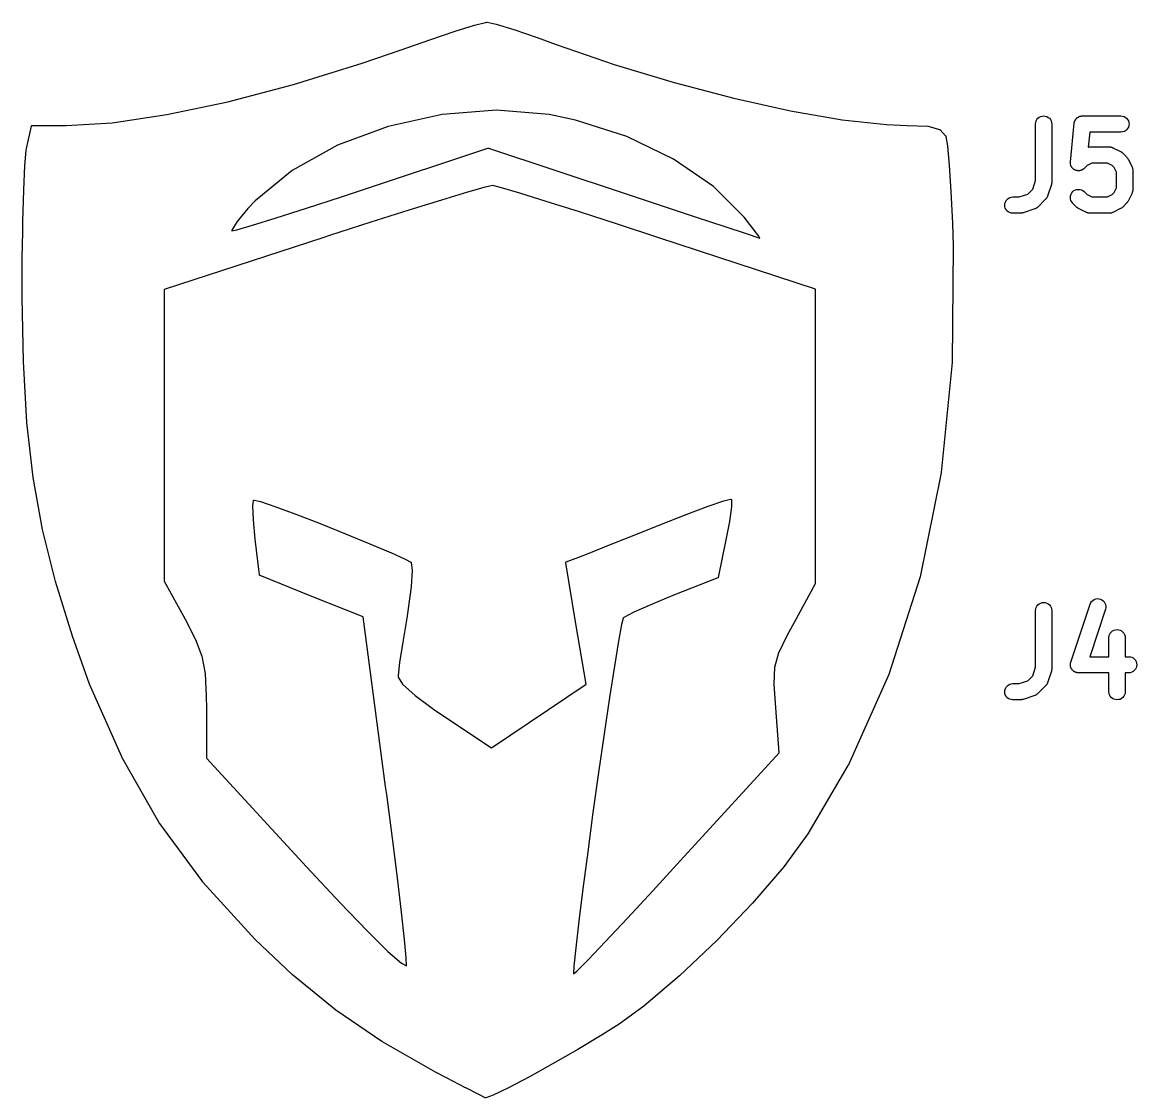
# Model space of a CAD drawing. Extents: x 169.2 to 195, y -135.1 to -106.
# Drawn here: x 174.03 to 180.91, y -112.73 to -106.1 of the extents above; entities that cross this region are included whole.
import ezdxf

# ---------------------------------------------------------------- set-up
doc = ezdxf.new("R2010")
doc.units = 0
doc.layers.add('BLACK', color=7, linetype='CONTINUOUS')

msp = doc.modelspace()

# ---------------------------------------------------------------- linework, layer by layer
at = {"layer": 'BLACK', "linetype": 'CONTINUOUS'}
for p, q in [((176.824, -106.117), (176.892, -106.1)), ((176.892, -106.1), (176.892, -106.1)), ((176.892, -106.1), (176.892, -106.1)), ((176.892, -106.1), (176.893, -106.1)), ((176.893, -106.1), (176.899, -106.099)), ((176.899, -106.099), (176.9, -106.099)), ((176.9, -106.099), (176.9, -106.099)), ((176.9, -106.099), (176.9, -106.099)), ((176.9, -106.099), (176.9, -106.099)), ((176.9, -106.099), (176.901, -106.099)), ((176.901, -106.099), (176.901, -106.099)), ((176.901, -106.099), (176.901, -106.099)), ((176.901, -106.099), (176.957, -106.111)), ((176.549, -106.207), (176.705, -106.154)), ((176.705, -106.154), (176.824, -106.117)), ((176.705, -106.154), (176.705, -106.154)), ((176.705, -106.154), (176.705, -106.154)), ((176.705, -106.154), (176.705, -106.154)), ((176.824, -106.117), (176.824, -106.117)), ((176.824, -106.117), (176.824, -106.117)), ((176.824, -106.117), (176.824, -106.117)), ((176.957, -106.111), (176.957, -106.111)), ((176.957, -106.111), (176.957, -106.111)), ((176.957, -106.111), (176.958, -106.111)), ((176.958, -106.111), (177.066, -106.144)), ((177.066, -106.144), (177.066, -106.144)), ((177.066, -106.144), (177.066, -106.144)), ((177.066, -106.144), (177.066, -106.144)), ((177.066, -106.144), (177.209, -106.193)), ((176.371, -106.269), (176.549, -106.207)), ((176.549, -106.207), (176.549, -106.207)), ((176.549, -106.207), (176.549, -106.207)), ((177.209, -106.193), (177.209, -106.193)), ((177.209, -106.193), (177.209, -106.193)), ((177.209, -106.193), (177.209, -106.193)), ((177.209, -106.193), (177.327, -106.235)), ((177.327, -106.235), (177.685, -106.359)), ((176.131, -106.352), (176.371, -106.269)), ((176.371, -106.269), (176.371, -106.269)), ((175.708, -106.483), (176.131, -106.352)), ((177.685, -106.359), (178.055, -106.471)), ((175.303, -106.589), (175.708, -106.483)), ((178.055, -106.471), (178.422, -106.567)), ((178.422, -106.567), (178.772, -106.644)), ((174.926, -106.668), (175.303, -106.589)), ((176.96, -106.641), (176.624, -106.667)), ((177.284, -106.668), (176.96, -106.641)), ((178.772, -106.644), (179.091, -106.7)), ((174.306, -106.735), (174.589, -106.718)), ((174.589, -106.718), (174.926, -106.668)), ((176.624, -106.667), (176.292, -106.741)), ((177.447, -106.702), (177.284, -106.668)), ((177.762, -106.804), (177.447, -106.702)), ((179.091, -106.7), (179.364, -106.73)), ((180.283, -106.725), (180.284, -106.716)), ((180.284, -106.716), (180.287, -106.706)), ((180.287, -106.706), (180.292, -106.698)), ((180.292, -106.698), (180.298, -106.69)), ((180.298, -106.69), (180.306, -106.684)), ((180.306, -106.684), (180.315, -106.68)), ((180.315, -106.68), (180.324, -106.677)), ((180.324, -106.677), (180.334, -106.676)), ((180.334, -106.676), (180.343, -106.677)), ((180.343, -106.677), (180.353, -106.68)), ((180.353, -106.68), (180.361, -106.685)), ((180.361, -106.685), (180.369, -106.691)), ((180.369, -106.691), (180.375, -106.699)), ((180.375, -106.699), (180.38, -106.707)), ((180.38, -106.707), (180.382, -106.716)), ((180.382, -106.716), (180.383, -106.726)), ((180.498, -106.959), (180.522, -106.721)), ((180.522, -106.716), (180.523, -106.714)), ((180.522, -106.718), (180.522, -106.716)), ((180.522, -106.721), (180.522, -106.718)), ((180.522, -106.721), (180.522, -106.721)), ((180.523, -106.714), (180.524, -106.711)), ((180.524, -106.711), (180.525, -106.709)), ((180.525, -106.707), (180.527, -106.704)), ((180.525, -106.709), (180.525, -106.707)), ((180.527, -106.704), (180.528, -106.702)), ((180.528, -106.702), (180.529, -106.7)), ((180.529, -106.7), (180.53, -106.698)), ((180.53, -106.698), (180.532, -106.696)), ((180.532, -106.696), (180.533, -106.694)), ((180.533, -106.694), (180.535, -106.692)), ((180.535, -106.692), (180.536, -106.691)), ((180.536, -106.691), (180.538, -106.689)), ((180.538, -106.689), (180.54, -106.687)), ((180.54, -106.687), (180.542, -106.686)), ((180.542, -106.686), (180.544, -106.685)), ((180.544, -106.685), (180.546, -106.683)), ((180.546, -106.683), (180.548, -106.682)), ((180.548, -106.682), (180.55, -106.681)), ((180.55, -106.681), (180.552, -106.68)), ((180.552, -106.68), (180.555, -106.679)), ((180.555, -106.679), (180.557, -106.678)), ((180.557, -106.678), (180.56, -106.678)), ((180.56, -106.678), (180.562, -106.677)), ((180.562, -106.677), (180.564, -106.677)), ((180.564, -106.677), (180.567, -106.676)), ((180.567, -106.676), (180.569, -106.676)), ((180.569, -106.676), (180.571, -106.676)), ((180.571, -106.676), (180.81, -106.676)), ((180.81, -106.676), (180.82, -106.677)), ((180.81, -106.676), (180.81, -106.676)), ((180.82, -106.677), (180.829, -106.68)), ((180.829, -106.68), (180.838, -106.685)), ((180.838, -106.685), (180.845, -106.691)), ((180.845, -106.691), (180.851, -106.699)), ((180.851, -106.699), (180.856, -106.707)), ((180.856, -106.707), (180.859, -106.717)), ((180.859, -106.717), (180.86, -106.727)), ((174.061, -106.877), (174.091, -106.739)), ((174.091, -106.738), (174.091, -106.737)), ((174.091, -106.737), (174.091, -106.737)), ((174.091, -106.737), (174.091, -106.737)), ((174.091, -106.737), (174.091, -106.737)), ((174.091, -106.737), (174.092, -106.737)), ((174.091, -106.739), (174.091, -106.738)), ((174.091, -106.738), (174.091, -106.738)), ((174.091, -106.738), (174.091, -106.738)), ((174.091, -106.738), (174.091, -106.738)), ((174.091, -106.739), (174.091, -106.739)), ((174.092, -106.737), (174.092, -106.736)), ((174.092, -106.736), (174.092, -106.736)), ((174.092, -106.736), (174.092, -106.736)), ((174.092, -106.736), (174.092, -106.736)), ((174.092, -106.736), (174.093, -106.736)), ((174.093, -106.736), (174.094, -106.735)), ((174.093, -106.736), (174.093, -106.736)), ((174.093, -106.736), (174.093, -106.736)), ((174.093, -106.736), (174.093, -106.736)), ((174.094, -106.735), (174.094, -106.735)), ((174.094, -106.735), (174.094, -106.735)), ((174.094, -106.735), (174.094, -106.735)), ((174.094, -106.735), (174.095, -106.735)), ((174.095, -106.735), (174.095, -106.735)), ((174.095, -106.735), (174.095, -106.735)), ((174.095, -106.735), (174.095, -106.735)), ((174.095, -106.735), (174.095, -106.735)), ((174.095, -106.735), (174.306, -106.735)), ((176.292, -106.741), (175.979, -106.857)), ((179.364, -106.73), (179.492, -106.735)), ((179.492, -106.735), (179.492, -106.735)), ((179.492, -106.735), (179.619, -106.74)), ((179.619, -106.74), (179.619, -106.74)), ((179.619, -106.74), (179.619, -106.74)), ((179.619, -106.74), (179.619, -106.74)), ((179.619, -106.74), (179.619, -106.74)), ((179.619, -106.74), (179.62, -106.74)), ((179.62, -106.74), (179.62, -106.74)), ((179.62, -106.74), (179.62, -106.74)), ((179.62, -106.74), (179.691, -106.759)), ((179.691, -106.759), (179.691, -106.759)), ((179.691, -106.759), (179.692, -106.759)), ((179.692, -106.759), (179.692, -106.76)), ((179.692, -106.759), (179.692, -106.759)), ((179.692, -106.759), (179.692, -106.759)), ((179.692, -106.76), (179.692, -106.76)), ((179.692, -106.76), (179.693, -106.76)), ((179.693, -106.76), (179.693, -106.76)), ((179.693, -106.76), (179.693, -106.76)), ((179.693, -106.76), (179.693, -106.76)), ((179.693, -106.76), (179.693, -106.76)), ((179.693, -106.76), (179.694, -106.76)), ((179.694, -106.76), (179.694, -106.761)), ((179.694, -106.761), (179.728, -106.798)), ((180.283, -106.726), (180.283, -106.725)), ((180.283, -107.075), (180.283, -106.726)), ((180.383, -106.726), (180.383, -107.083)), ((180.617, -106.776), (180.607, -106.868)), ((180.81, -106.776), (180.617, -106.776)), ((180.819, -106.775), (180.81, -106.776)), ((180.829, -106.772), (180.819, -106.775)), ((180.837, -106.768), (180.829, -106.772)), ((180.845, -106.762), (180.837, -106.768)), ((180.851, -106.754), (180.845, -106.762)), ((180.856, -106.746), (180.851, -106.754)), ((180.859, -106.736), (180.856, -106.746)), ((180.86, -106.727), (180.859, -106.736)), ((175.979, -106.857), (175.7, -107.012)), ((178.051, -106.943), (177.762, -106.804)), ((179.728, -106.798), (179.728, -106.798)), ((179.728, -106.798), (179.728, -106.799)), ((179.728, -106.799), (179.728, -106.799)), ((179.728, -106.799), (179.728, -106.799)), ((179.728, -106.799), (179.728, -106.799)), ((179.728, -106.799), (179.728, -106.799)), ((179.728, -106.799), (179.729, -106.8)), ((179.729, -106.8), (179.73, -106.803)), ((179.73, -106.803), (179.73, -106.803)), ((179.73, -106.803), (179.73, -106.803)), ((179.73, -106.803), (179.73, -106.803)), ((179.73, -106.803), (179.73, -106.803)), ((179.73, -106.803), (179.73, -106.804)), ((179.73, -106.804), (179.73, -106.804)), ((179.73, -106.804), (179.73, -106.804)), ((179.73, -106.804), (179.74, -106.861)), ((174.051, -106.982), (174.059, -106.889)), ((174.059, -106.889), (174.061, -106.878)), ((174.059, -106.889), (174.059, -106.889)), ((174.059, -106.889), (174.059, -106.889)), ((174.059, -106.889), (174.059, -106.889)), ((174.061, -106.878), (174.061, -106.877)), ((174.061, -106.877), (174.061, -106.877)), ((174.061, -106.878), (174.061, -106.878)), ((176.12, -107.136), (176.906, -106.874)), ((176.906, -106.874), (176.907, -106.874)), ((176.907, -106.874), (176.907, -106.874)), ((176.907, -106.874), (176.907, -106.874)), ((176.907, -106.874), (176.907, -106.874)), ((176.907, -106.874), (176.907, -106.874)), ((176.907, -106.874), (176.908, -106.874)), ((176.908, -106.874), (176.908, -106.874)), ((176.908, -106.874), (176.908, -106.874)), ((176.908, -106.874), (176.908, -106.874)), ((176.908, -106.874), (176.909, -106.874)), ((176.909, -106.874), (176.909, -106.874)), ((176.909, -106.874), (176.909, -106.874)), ((176.909, -106.874), (176.909, -106.874)), ((176.909, -106.874), (176.91, -106.874)), ((176.91, -106.874), (176.91, -106.874)), ((176.91, -106.874), (177.746, -107.152)), ((179.74, -106.861), (179.74, -106.861)), ((179.74, -106.861), (179.74, -106.861)), ((179.74, -106.861), (179.74, -106.862)), ((179.74, -106.862), (179.75, -106.979)), ((180.607, -106.868), (180.608, -106.868)), ((180.608, -106.868), (180.609, -106.868)), ((180.609, -106.868), (180.613, -106.867)), ((180.613, -106.867), (180.616, -106.867)), ((180.616, -106.867), (180.618, -106.867)), ((180.618, -106.867), (180.619, -106.867)), ((180.619, -106.867), (180.738, -106.867)), ((180.738, -106.867), (180.739, -106.867)), ((180.739, -106.867), (180.74, -106.867)), ((180.74, -106.867), (180.742, -106.867)), ((180.742, -106.867), (180.745, -106.867)), ((180.745, -106.867), (180.748, -106.868)), ((180.748, -106.868), (180.75, -106.868)), ((180.75, -106.868), (180.751, -106.868)), ((180.751, -106.868), (180.755, -106.87)), ((180.755, -106.87), (180.758, -106.871)), ((180.758, -106.871), (180.759, -106.871)), ((180.759, -106.871), (180.76, -106.872)), ((180.76, -106.872), (180.808, -106.896)), ((180.808, -106.896), (180.809, -106.896)), ((180.809, -106.896), (180.811, -106.898)), ((180.811, -106.898), (180.814, -106.899)), ((180.814, -106.899), (180.815, -106.9)), ((180.815, -106.9), (180.817, -106.901)), ((180.817, -106.901), (180.819, -106.903)), ((180.819, -106.903), (180.821, -106.905)), ((180.821, -106.905), (180.845, -106.929)), ((174.044, -107.133), (174.051, -106.982)), ((174.051, -106.982), (174.051, -106.982)), ((174.051, -106.982), (174.051, -106.982)), ((174.051, -106.982), (174.051, -106.982)), ((178.297, -107.111), (178.051, -106.943)), ((179.75, -106.979), (179.75, -106.979)), ((179.75, -106.979), (179.75, -106.979)), ((179.75, -106.979), (179.75, -106.979)), ((179.75, -106.979), (179.761, -107.142)), ((180.498, -106.962), (180.498, -106.959)), ((180.498, -106.964), (180.498, -106.962)), ((180.498, -106.967), (180.498, -106.964)), ((180.498, -106.969), (180.498, -106.967)), ((180.498, -106.971), (180.498, -106.969)), ((180.499, -106.974), (180.498, -106.971)), ((180.499, -106.976), (180.499, -106.974)), ((180.5, -106.979), (180.499, -106.976)), ((180.501, -106.981), (180.5, -106.979)), ((180.501, -106.983), (180.501, -106.981)), ((180.502, -106.985), (180.501, -106.983)), ((180.503, -106.988), (180.502, -106.985)), ((180.505, -106.99), (180.503, -106.988)), ((180.506, -106.992), (180.505, -106.99)), ((180.507, -106.994), (180.506, -106.992)), ((180.509, -106.996), (180.507, -106.994)), ((180.511, -106.998), (180.509, -106.996)), ((180.601, -106.982), (180.583, -107)), ((180.631, -106.967), (180.601, -106.982)), ((180.726, -106.967), (180.631, -106.967)), ((180.756, -106.982), (180.726, -106.967)), ((180.768, -106.994), (180.756, -106.982)), ((180.783, -107.024), (180.768, -106.994)), ((180.845, -106.929), (180.845, -106.929)), ((180.845, -106.929), (180.847, -106.932)), ((180.847, -106.932), (180.849, -106.934)), ((180.849, -106.934), (180.85, -106.935)), ((180.85, -106.935), (180.851, -106.937)), ((180.851, -106.937), (180.853, -106.94)), ((180.853, -106.94), (180.854, -106.942)), ((180.854, -106.942), (180.878, -106.99)), ((180.878, -106.99), (180.878, -106.99)), ((180.878, -106.99), (180.879, -106.992)), ((180.879, -106.992), (180.88, -106.993)), ((180.88, -106.993), (180.881, -106.996)), ((180.881, -106.996), (180.882, -106.999)), ((175.7, -107.012), (175.47, -107.2)), ((180.512, -106.999), (180.511, -106.998)), ((180.514, -107.001), (180.512, -106.999)), ((180.516, -107.003), (180.514, -107.001)), ((180.518, -107.004), (180.516, -107.003)), ((180.52, -107.006), (180.518, -107.004)), ((180.522, -107.007), (180.52, -107.006)), ((180.524, -107.008), (180.522, -107.007)), ((180.526, -107.009), (180.524, -107.008)), ((180.528, -107.01), (180.526, -107.009)), ((180.53, -107.011), (180.528, -107.01)), ((180.533, -107.012), (180.53, -107.011)), ((180.535, -107.013), (180.533, -107.012)), ((180.537, -107.013), (180.535, -107.013)), ((180.54, -107.013), (180.537, -107.013)), ((180.542, -107.014), (180.54, -107.013)), ((180.545, -107.014), (180.542, -107.014)), ((180.547, -107.014), (180.545, -107.014)), ((180.55, -107.014), (180.547, -107.014)), ((180.552, -107.014), (180.55, -107.014)), ((180.554, -107.014), (180.552, -107.014)), ((180.557, -107.013), (180.554, -107.014)), ((180.559, -107.013), (180.557, -107.013)), ((180.562, -107.012), (180.559, -107.013)), ((180.564, -107.011), (180.562, -107.012)), ((180.566, -107.011), (180.564, -107.011)), ((180.568, -107.01), (180.566, -107.011)), ((180.571, -107.009), (180.568, -107.01)), ((180.573, -107.007), (180.571, -107.009)), ((180.575, -107.006), (180.573, -107.007)), ((180.577, -107.005), (180.575, -107.006)), ((180.579, -107.003), (180.577, -107.005)), ((180.581, -107.002), (180.579, -107.003)), ((180.582, -107), (180.581, -107.002)), ((180.583, -107), (180.582, -107)), ((180.783, -107.119), (180.783, -107.024)), ((180.882, -106.999), (180.882, -107.001)), ((180.882, -107.001), (180.882, -107.002)), ((180.882, -107.002), (180.883, -107.006)), ((180.883, -107.006), (180.883, -107.009)), ((180.883, -107.009), (180.883, -107.01)), ((180.883, -107.01), (180.883, -107.012)), ((180.883, -107.012), (180.883, -107.131)), ((174.038, -107.327), (174.044, -107.133)), ((174.044, -107.133), (174.044, -107.133)), ((174.044, -107.133), (174.044, -107.133)), ((174.044, -107.133), (174.044, -107.133)), ((176.89, -107.116), (176.781, -107.147)), ((176.937, -107.106), (176.89, -107.116)), ((176.99, -107.12), (176.937, -107.106)), ((176.937, -107.106), (176.937, -107.106)), ((177.103, -107.153), (176.99, -107.12)), ((178.487, -107.3), (178.297, -107.111)), ((180.235, -107.159), (180.266, -107.128)), ((180.266, -107.128), (180.283, -107.075)), ((180.381, -107.099), (180.357, -107.171)), ((180.382, -107.094), (180.381, -107.096)), ((180.381, -107.096), (180.381, -107.099)), ((180.383, -107.09), (180.382, -107.092)), ((180.382, -107.092), (180.382, -107.094)), ((180.383, -107.083), (180.383, -107.084)), ((180.383, -107.084), (180.383, -107.087)), ((180.383, -107.087), (180.383, -107.09)), ((180.52, -107.137), (180.529, -107.132)), ((180.529, -107.132), (180.538, -107.129)), ((180.538, -107.129), (180.548, -107.129)), ((180.548, -107.129), (180.558, -107.13)), ((180.558, -107.13), (180.567, -107.132)), ((180.567, -107.132), (180.575, -107.137)), ((180.768, -107.149), (180.783, -107.119)), ((180.883, -107.131), (180.883, -107.132)), ((180.883, -107.132), (180.883, -107.133)), ((180.883, -107.133), (180.883, -107.135)), ((175.47, -107.2), (175.425, -107.248)), ((175.788, -107.245), (176.004, -107.175)), ((176.004, -107.175), (176.12, -107.136)), ((176.004, -107.175), (176.004, -107.175)), ((176.004, -107.175), (176.004, -107.175)), ((176.12, -107.136), (176.12, -107.136)), ((176.621, -107.195), (176.419, -107.257)), ((176.781, -107.147), (176.621, -107.195)), ((176.621, -107.195), (176.621, -107.195)), ((177.266, -107.204), (177.103, -107.153)), ((177.746, -107.152), (177.746, -107.152)), ((177.746, -107.152), (177.746, -107.152)), ((177.746, -107.152), (177.981, -107.23)), ((179.761, -107.142), (179.761, -107.143)), ((179.761, -107.143), (179.761, -107.143)), ((179.761, -107.143), (179.771, -107.338)), ((180.097, -107.207), (180.101, -107.198)), ((180.101, -107.198), (180.108, -107.191)), ((180.108, -107.191), (180.115, -107.185)), ((180.115, -107.185), (180.124, -107.18)), ((180.124, -107.18), (180.133, -107.177)), ((180.133, -107.177), (180.143, -107.176)), ((180.143, -107.176), (180.182, -107.176)), ((180.182, -107.176), (180.235, -107.159)), ((180.345, -107.19), (180.297, -107.238)), ((180.346, -107.189), (180.345, -107.19)), ((180.347, -107.188), (180.346, -107.189)), ((180.349, -107.185), (180.347, -107.188)), ((180.351, -107.183), (180.349, -107.185)), ((180.352, -107.181), (180.351, -107.183)), ((180.353, -107.18), (180.352, -107.181)), ((180.354, -107.177), (180.353, -107.18)), ((180.356, -107.174), (180.354, -107.177)), ((180.357, -107.171), (180.356, -107.173)), ((180.356, -107.173), (180.356, -107.174)), ((180.357, -107.171), (180.357, -107.171)), ((180.498, -107.178), (180.499, -107.168)), ((180.498, -107.188), (180.498, -107.178)), ((180.501, -107.197), (180.498, -107.188)), ((180.499, -107.168), (180.502, -107.159)), ((180.506, -107.206), (180.501, -107.197)), ((180.502, -107.159), (180.506, -107.15)), ((180.506, -107.15), (180.513, -107.143)), ((180.513, -107.143), (180.52, -107.137)), ((180.575, -107.137), (180.583, -107.143)), ((180.583, -107.143), (180.601, -107.161)), ((180.601, -107.161), (180.631, -107.176)), ((180.631, -107.176), (180.726, -107.176)), ((180.726, -107.176), (180.756, -107.161)), ((180.756, -107.161), (180.768, -107.149)), ((180.854, -107.202), (180.852, -107.204)), ((180.878, -107.153), (180.854, -107.201)), ((180.854, -107.201), (180.854, -107.202)), ((180.879, -107.152), (180.878, -107.153)), ((180.88, -107.147), (180.879, -107.151)), ((180.879, -107.151), (180.879, -107.152)), ((180.882, -107.144), (180.88, -107.147)), ((180.883, -107.138), (180.882, -107.141)), ((180.882, -107.141), (180.882, -107.143)), ((180.882, -107.143), (180.882, -107.144)), ((180.883, -107.135), (180.883, -107.138)), ((175.425, -107.248), (175.361, -107.327)), ((175.601, -107.305), (175.788, -107.245)), ((176.419, -107.257), (176.185, -107.331)), ((176.419, -107.257), (176.419, -107.257)), ((176.419, -107.257), (176.419, -107.257)), ((177.47, -107.268), (177.266, -107.204)), ((177.266, -107.204), (177.266, -107.204)), ((177.705, -107.344), (177.47, -107.268)), ((177.47, -107.268), (177.47, -107.268)), ((177.981, -107.23), (177.981, -107.23)), ((177.981, -107.23), (177.981, -107.23)), ((177.981, -107.23), (178.191, -107.3)), ((180.093, -107.226), (180.094, -107.216)), ((180.094, -107.236), (180.093, -107.226)), ((180.094, -107.216), (180.097, -107.207)), ((180.096, -107.245), (180.094, -107.236)), ((180.101, -107.254), (180.096, -107.245)), ((180.107, -107.261), (180.101, -107.254)), ((180.115, -107.267), (180.107, -107.261)), ((180.123, -107.272), (180.115, -107.267)), ((180.278, -107.25), (180.206, -107.274)), ((180.279, -107.249), (180.278, -107.25)), ((180.28, -107.249), (180.279, -107.249)), ((180.284, -107.247), (180.28, -107.249)), ((180.287, -107.246), (180.284, -107.247)), ((180.288, -107.245), (180.287, -107.246)), ((180.289, -107.244), (180.288, -107.245)), ((180.292, -107.242), (180.289, -107.244)), ((180.295, -107.24), (180.292, -107.242)), ((180.296, -107.239), (180.295, -107.24)), ((180.297, -107.238), (180.296, -107.239)), ((180.297, -107.238), (180.297, -107.238)), ((180.512, -107.213), (180.506, -107.206)), ((180.512, -107.214), (180.512, -107.213)), ((180.536, -107.238), (180.512, -107.214)), ((180.538, -107.24), (180.536, -107.238)), ((180.54, -107.241), (180.538, -107.24)), ((180.542, -107.243), (180.54, -107.241)), ((180.544, -107.244), (180.542, -107.243)), ((180.546, -107.245), (180.544, -107.244)), ((180.548, -107.247), (180.546, -107.245)), ((180.549, -107.247), (180.548, -107.247)), ((180.597, -107.271), (180.549, -107.247)), ((180.598, -107.271), (180.597, -107.271)), ((180.599, -107.272), (180.598, -107.271)), ((180.76, -107.271), (180.758, -107.272)), ((180.808, -107.247), (180.76, -107.271)), ((180.76, -107.271), (180.76, -107.271)), ((180.81, -107.246), (180.808, -107.247)), ((180.813, -107.244), (180.81, -107.246)), ((180.815, -107.243), (180.813, -107.244)), ((180.816, -107.242), (180.815, -107.243)), ((180.818, -107.24), (180.816, -107.242)), ((180.821, -107.238), (180.818, -107.24)), ((180.845, -107.214), (180.821, -107.238)), ((180.821, -107.238), (180.821, -107.238)), ((180.847, -107.212), (180.845, -107.214)), ((180.849, -107.21), (180.847, -107.212)), ((180.85, -107.208), (180.849, -107.21)), ((180.851, -107.206), (180.85, -107.208)), ((180.852, -107.204), (180.851, -107.206)), ((174.038, -107.39), (174.038, -107.327)), ((174.038, -107.327), (174.038, -107.327)), ((174.038, -107.327), (174.038, -107.327)), ((175.361, -107.327), (175.327, -107.38)), ((175.454, -107.35), (175.601, -107.305)), ((175.601, -107.305), (175.601, -107.305)), ((176.185, -107.331), (175.929, -107.414)), ((176.185, -107.331), (176.185, -107.331)), ((178.191, -107.3), (178.191, -107.3)), ((178.191, -107.3), (178.367, -107.358)), ((178.528, -107.353), (178.487, -107.3)), ((179.771, -107.338), (179.771, -107.338)), ((179.771, -107.338), (179.776, -107.479)), ((180.132, -107.275), (180.123, -107.272)), ((180.142, -107.276), (180.132, -107.275)), ((180.143, -107.276), (180.142, -107.276)), ((180.19, -107.276), (180.143, -107.276)), ((180.193, -107.276), (180.19, -107.276)), ((180.196, -107.276), (180.193, -107.276)), ((180.198, -107.275), (180.196, -107.276)), ((180.2, -107.275), (180.198, -107.275)), ((180.203, -107.274), (180.2, -107.275)), ((180.206, -107.274), (180.203, -107.274)), ((180.206, -107.274), (180.206, -107.274)), ((180.603, -107.273), (180.599, -107.272)), ((180.606, -107.274), (180.603, -107.273)), ((180.607, -107.275), (180.606, -107.274)), ((180.609, -107.275), (180.607, -107.275)), ((180.612, -107.275), (180.609, -107.275)), ((180.615, -107.276), (180.612, -107.275)), ((180.617, -107.276), (180.615, -107.276)), ((180.618, -107.276), (180.617, -107.276)), ((180.619, -107.276), (180.618, -107.276)), ((180.738, -107.276), (180.619, -107.276)), ((180.74, -107.276), (180.738, -107.276)), ((180.741, -107.276), (180.74, -107.276)), ((180.744, -107.276), (180.741, -107.276)), ((180.748, -107.275), (180.744, -107.276)), ((180.749, -107.275), (180.748, -107.275)), ((180.751, -107.275), (180.749, -107.275)), ((180.754, -107.273), (180.751, -107.275)), ((180.757, -107.272), (180.754, -107.273)), ((180.758, -107.272), (180.757, -107.272)), ((174.035, -107.551), (174.038, -107.39)), ((174.038, -107.39), (174.038, -107.39)), ((175.327, -107.384), (175.357, -107.378)), ((175.327, -107.38), (175.327, -107.384)), ((175.357, -107.378), (175.454, -107.35)), ((177.961, -107.427), (177.705, -107.344)), ((178.367, -107.358), (178.367, -107.358)), ((178.367, -107.358), (178.367, -107.358)), ((178.367, -107.358), (178.499, -107.402)), ((178.499, -107.402), (178.577, -107.428)), ((178.576, -107.417), (178.528, -107.353)), ((175.895, -107.425), (174.91, -107.746)), ((175.929, -107.414), (175.895, -107.425)), ((175.895, -107.425), (175.895, -107.425)), ((175.929, -107.414), (175.929, -107.414)), ((178.927, -107.744), (177.961, -107.427)), ((177.961, -107.427), (177.961, -107.427)), ((177.961, -107.427), (177.961, -107.427)), ((178.583, -107.43), (178.576, -107.417)), ((178.577, -107.428), (178.577, -107.428)), ((178.577, -107.428), (178.583, -107.43)), ((179.776, -107.479), (179.769, -108.196)), ((179.776, -107.479), (179.776, -107.479)), ((179.776, -107.479), (179.776, -107.479)), ((179.776, -107.479), (179.776, -107.479)), ((174.035, -107.742), (174.035, -107.551)), ((174.035, -107.551), (174.035, -107.551)), ((174.035, -107.793), (174.035, -107.742)), ((174.035, -107.742), (174.035, -107.742)), ((174.91, -107.746), (174.91, -109.544)), ((178.927, -109.559), (178.927, -107.744)), ((174.042, -108.191), (174.035, -107.793)), ((174.035, -107.793), (174.035, -107.793)), ((174.035, -107.793), (174.035, -107.793)), ((174.035, -107.793), (174.035, -107.793)), ((174.064, -108.567), (174.042, -108.191)), ((174.042, -108.191), (174.042, -108.191)), ((174.042, -108.191), (174.042, -108.191)), ((174.042, -108.191), (174.042, -108.191)), ((179.769, -108.196), (179.701, -108.875)), ((179.769, -108.196), (179.769, -108.196)), ((179.769, -108.196), (179.769, -108.196)), ((179.769, -108.196), (179.769, -108.196)), ((174.102, -108.906), (174.064, -108.567)), ((174.064, -108.567), (174.064, -108.567)), ((174.064, -108.567), (174.064, -108.567)), ((174.064, -108.567), (174.064, -108.567)), ((174.159, -109.226), (174.102, -108.906)), ((174.102, -108.906), (174.102, -108.906)), ((174.102, -108.906), (174.102, -108.906)), ((174.102, -108.906), (174.102, -108.906)), ((179.701, -108.876), (179.571, -109.517)), ((179.701, -108.875), (179.701, -108.875)), ((179.701, -108.875), (179.701, -108.876)), ((179.701, -108.876), (179.701, -108.876)), ((175.456, -109.08), (175.46, -109.05)), ((175.46, -109.048), (175.461, -109.047)), ((175.46, -109.049), (175.46, -109.048)), ((175.46, -109.048), (175.46, -109.048)), ((175.46, -109.048), (175.46, -109.048)), ((175.46, -109.048), (175.46, -109.048)), ((175.46, -109.048), (175.46, -109.048)), ((175.46, -109.05), (175.46, -109.049)), ((175.46, -109.049), (175.46, -109.049)), ((175.46, -109.049), (175.46, -109.049)), ((175.46, -109.049), (175.46, -109.049)), ((175.46, -109.05), (175.46, -109.05)), ((175.46, -109.05), (175.46, -109.05)), ((175.461, -109.047), (175.461, -109.046)), ((175.461, -109.046), (175.462, -109.046)), ((175.461, -109.047), (175.461, -109.047)), ((175.461, -109.047), (175.461, -109.047)), ((175.461, -109.047), (175.461, -109.047)), ((175.461, -109.047), (175.461, -109.047)), ((175.462, -109.046), (175.462, -109.046)), ((175.462, -109.046), (175.462, -109.046)), ((175.462, -109.046), (175.462, -109.046)), ((175.462, -109.046), (175.462, -109.046)), ((175.462, -109.046), (175.463, -109.046)), ((175.463, -109.046), (175.464, -109.045)), ((175.463, -109.046), (175.463, -109.046)), ((175.463, -109.046), (175.463, -109.046)), ((175.463, -109.046), (175.463, -109.046)), ((175.464, -109.045), (175.464, -109.045)), ((175.464, -109.045), (175.464, -109.045)), ((175.464, -109.045), (175.464, -109.045)), ((175.464, -109.045), (175.465, -109.045)), ((175.465, -109.045), (175.465, -109.045)), ((175.465, -109.045), (175.465, -109.045)), ((175.465, -109.045), (175.465, -109.045)), ((175.465, -109.045), (175.466, -109.046)), ((175.466, -109.046), (175.503, -109.054)), ((175.503, -109.054), (175.503, -109.054)), ((175.503, -109.054), (175.503, -109.054)), ((175.503, -109.054), (175.503, -109.054)), ((175.503, -109.054), (175.593, -109.084)), ((178.265, -109.082), (178.36, -109.049)), ((178.36, -109.049), (178.402, -109.039)), ((178.36, -109.049), (178.36, -109.049)), ((178.36, -109.049), (178.36, -109.049)), ((178.36, -109.049), (178.36, -109.049)), ((178.402, -109.039), (178.402, -109.039)), ((178.402, -109.039), (178.402, -109.039)), ((178.402, -109.039), (178.402, -109.039)), ((178.402, -109.039), (178.403, -109.039)), ((178.403, -109.039), (178.403, -109.039)), ((178.403, -109.039), (178.403, -109.039)), ((178.403, -109.039), (178.403, -109.039)), ((178.403, -109.039), (178.404, -109.039)), ((178.404, -109.039), (178.404, -109.039)), ((178.404, -109.039), (178.404, -109.039)), ((178.404, -109.039), (178.404, -109.039)), ((178.404, -109.039), (178.405, -109.039)), ((178.405, -109.039), (178.405, -109.039)), ((178.405, -109.039), (178.405, -109.039)), ((178.405, -109.039), (178.405, -109.039)), ((178.405, -109.039), (178.406, -109.039)), ((178.406, -109.039), (178.406, -109.04)), ((178.406, -109.04), (178.406, -109.04)), ((178.406, -109.04), (178.406, -109.04)), ((178.406, -109.04), (178.406, -109.04)), ((178.406, -109.04), (178.407, -109.04)), ((178.407, -109.04), (178.407, -109.04)), ((178.407, -109.04), (178.407, -109.04)), ((178.407, -109.04), (178.407, -109.041)), ((178.407, -109.041), (178.407, -109.041)), ((178.407, -109.041), (178.408, -109.041)), ((178.408, -109.041), (178.408, -109.041)), ((178.408, -109.041), (178.408, -109.041)), ((178.408, -109.041), (178.408, -109.042)), ((178.408, -109.042), (178.408, -109.042)), ((178.408, -109.042), (178.408, -109.042)), ((178.408, -109.042), (178.408, -109.042)), ((178.408, -109.042), (178.408, -109.043)), ((178.408, -109.043), (178.408, -109.043)), ((178.408, -109.043), (178.408, -109.043)), ((178.408, -109.043), (178.408, -109.043)), ((178.408, -109.043), (178.408, -109.043)), ((178.408, -109.043), (178.408, -109.044)), ((178.408, -109.044), (178.408, -109.044)), ((178.408, -109.044), (178.408, -109.084)), ((175.46, -109.166), (175.456, -109.08)), ((175.456, -109.08), (175.456, -109.08)), ((175.456, -109.08), (175.456, -109.08)), ((175.456, -109.08), (175.456, -109.08)), ((175.593, -109.084), (175.593, -109.085)), ((175.593, -109.085), (175.593, -109.085)), ((175.593, -109.085), (175.593, -109.085)), ((175.593, -109.085), (175.721, -109.132)), ((178.129, -109.133), (178.265, -109.082)), ((178.265, -109.082), (178.265, -109.082)), ((178.265, -109.082), (178.265, -109.082)), ((178.265, -109.082), (178.265, -109.082)), ((178.408, -109.084), (178.395, -109.176)), ((178.408, -109.084), (178.408, -109.084)), ((178.408, -109.084), (178.408, -109.084)), ((178.408, -109.084), (178.408, -109.084)), ((175.472, -109.285), (175.46, -109.166)), ((175.46, -109.166), (175.46, -109.166)), ((175.46, -109.166), (175.46, -109.166)), ((175.46, -109.166), (175.46, -109.166)), ((175.721, -109.132), (175.721, -109.132)), ((175.721, -109.132), (175.721, -109.132)), ((175.721, -109.132), (175.871, -109.19)), ((175.871, -109.19), (175.871, -109.19)), ((175.871, -109.19), (175.871, -109.19)), ((175.871, -109.19), (176.029, -109.252)), ((177.967, -109.197), (178.129, -109.133)), ((178.129, -109.133), (178.129, -109.133)), ((178.129, -109.133), (178.129, -109.133)), ((178.129, -109.133), (178.129, -109.133)), ((178.395, -109.176), (178.374, -109.289)), ((178.395, -109.176), (178.395, -109.176)), ((178.395, -109.176), (178.395, -109.176)), ((178.395, -109.176), (178.395, -109.176)), ((174.239, -109.546), (174.159, -109.226)), ((174.159, -109.226), (174.159, -109.226)), ((174.159, -109.226), (174.159, -109.226)), ((174.159, -109.226), (174.159, -109.226)), ((176.029, -109.252), (176.029, -109.252)), ((176.029, -109.252), (176.029, -109.252)), ((176.029, -109.252), (176.179, -109.314)), ((177.798, -109.265), (177.967, -109.197)), ((177.967, -109.197), (177.967, -109.197)), ((177.967, -109.197), (177.967, -109.197)), ((175.498, -109.506), (175.472, -109.285)), ((175.472, -109.285), (175.472, -109.285)), ((175.472, -109.285), (175.472, -109.285)), ((175.472, -109.285), (175.472, -109.285)), ((176.179, -109.314), (176.179, -109.314)), ((176.179, -109.314), (176.179, -109.314)), ((176.179, -109.314), (176.306, -109.367)), ((177.531, -109.372), (177.646, -109.325)), ((177.646, -109.325), (177.798, -109.265)), ((177.798, -109.265), (177.798, -109.265)), ((177.798, -109.265), (177.798, -109.265)), ((178.374, -109.289), (178.327, -109.521)), ((178.374, -109.289), (178.374, -109.289)), ((178.374, -109.289), (178.374, -109.289)), ((178.374, -109.289), (178.374, -109.289)), ((176.306, -109.367), (176.307, -109.367)), ((176.307, -109.367), (176.307, -109.368)), ((176.307, -109.368), (176.307, -109.368)), ((176.307, -109.368), (176.396, -109.408)), ((177.389, -109.426), (177.467, -109.397)), ((177.467, -109.397), (177.531, -109.372)), ((177.467, -109.397), (177.467, -109.397)), ((177.531, -109.372), (177.531, -109.372)), ((176.396, -109.408), (176.396, -109.408)), ((176.396, -109.408), (176.396, -109.408)), ((176.396, -109.408), (176.396, -109.408)), ((176.396, -109.408), (176.431, -109.428)), ((176.431, -109.428), (176.431, -109.428)), ((176.431, -109.428), (176.431, -109.428)), ((176.431, -109.428), (176.432, -109.428)), ((176.432, -109.428), (176.432, -109.428)), ((176.432, -109.428), (176.432, -109.428)), ((176.432, -109.428), (176.432, -109.429)), ((176.432, -109.429), (176.432, -109.429)), ((176.432, -109.429), (176.432, -109.429)), ((176.432, -109.429), (176.433, -109.429)), ((176.433, -109.429), (176.433, -109.429)), ((176.433, -109.429), (176.433, -109.43)), ((176.433, -109.43), (176.433, -109.43)), ((176.433, -109.43), (176.433, -109.43)), ((176.433, -109.43), (176.433, -109.43)), ((176.433, -109.43), (176.433, -109.43)), ((176.433, -109.43), (176.433, -109.431)), ((176.433, -109.431), (176.433, -109.431)), ((176.433, -109.431), (176.433, -109.431)), ((176.433, -109.431), (176.434, -109.431)), ((176.434, -109.431), (176.44, -109.477)), ((177.386, -109.429), (177.387, -109.428)), ((177.386, -109.43), (177.386, -109.429)), ((177.386, -109.429), (177.386, -109.429)), ((177.386, -109.429), (177.386, -109.429)), ((177.386, -109.429), (177.386, -109.429)), ((177.386, -109.429), (177.386, -109.429)), ((177.386, -109.431), (177.386, -109.43)), ((177.386, -109.43), (177.386, -109.43)), ((177.386, -109.43), (177.386, -109.43)), ((177.386, -109.43), (177.386, -109.43)), ((177.386, -109.432), (177.386, -109.431)), ((177.386, -109.431), (177.386, -109.431)), ((177.386, -109.431), (177.386, -109.431)), ((177.386, -109.431), (177.386, -109.431)), ((177.449, -109.807), (177.386, -109.432)), ((177.386, -109.432), (177.386, -109.432)), ((177.387, -109.428), (177.387, -109.427)), ((177.387, -109.427), (177.387, -109.427)), ((177.387, -109.427), (177.387, -109.427)), ((177.387, -109.427), (177.388, -109.427)), ((177.387, -109.428), (177.387, -109.428)), ((177.387, -109.428), (177.387, -109.428)), ((177.387, -109.428), (177.387, -109.428)), ((177.388, -109.427), (177.388, -109.427)), ((177.388, -109.427), (177.388, -109.427)), ((177.388, -109.427), (177.388, -109.427)), ((177.388, -109.427), (177.389, -109.427)), ((177.389, -109.427), (177.389, -109.426)), ((175.498, -109.507), (175.498, -109.506)), ((175.498, -109.508), (175.498, -109.507)), ((175.498, -109.507), (175.498, -109.507)), ((175.498, -109.507), (175.498, -109.507)), ((175.498, -109.507), (175.498, -109.507)), ((175.498, -109.507), (175.498, -109.507)), ((175.499, -109.509), (175.498, -109.508)), ((175.498, -109.508), (175.498, -109.508)), ((175.498, -109.508), (175.498, -109.508)), ((175.498, -109.508), (175.498, -109.508)), ((175.5, -109.51), (175.499, -109.509)), ((175.499, -109.509), (175.499, -109.509)), ((175.499, -109.509), (175.499, -109.509)), ((175.499, -109.509), (175.499, -109.509)), ((175.499, -109.509), (175.499, -109.509)), ((175.499, -109.509), (175.499, -109.509)), ((175.501, -109.51), (175.5, -109.51)), ((175.5, -109.51), (175.5, -109.51)), ((175.5, -109.51), (175.5, -109.51)), ((175.5, -109.51), (175.5, -109.51)), ((175.5, -109.51), (175.5, -109.51)), ((175.82, -109.638), (175.501, -109.51)), ((175.501, -109.51), (175.501, -109.51)), ((175.501, -109.51), (175.501, -109.51)), ((176.44, -109.478), (176.433, -109.578)), ((176.44, -109.477), (176.44, -109.477)), ((176.44, -109.477), (176.44, -109.478)), ((176.44, -109.478), (176.44, -109.478)), ((178.324, -109.524), (178.047, -109.633)), ((178.325, -109.524), (178.324, -109.524)), ((178.324, -109.524), (178.324, -109.524)), ((178.324, -109.524), (178.324, -109.524)), ((178.326, -109.524), (178.325, -109.524)), ((178.325, -109.524), (178.325, -109.524)), ((178.325, -109.524), (178.325, -109.524)), ((178.325, -109.524), (178.325, -109.524)), ((178.327, -109.523), (178.326, -109.523)), ((178.326, -109.523), (178.326, -109.523)), ((178.326, -109.523), (178.326, -109.523)), ((178.326, -109.523), (178.326, -109.523)), ((178.326, -109.523), (178.326, -109.523)), ((178.326, -109.523), (178.326, -109.524)), ((178.327, -109.521), (178.327, -109.521)), ((178.327, -109.521), (178.327, -109.521)), ((178.327, -109.521), (178.327, -109.521)), ((178.327, -109.521), (178.327, -109.521)), ((178.327, -109.521), (178.327, -109.522)), ((178.327, -109.522), (178.327, -109.522)), ((178.327, -109.522), (178.327, -109.522)), ((178.327, -109.522), (178.327, -109.522)), ((178.327, -109.522), (178.327, -109.523)), ((178.327, -109.523), (178.327, -109.523)), ((179.571, -109.517), (179.379, -110.119)), ((179.571, -109.517), (179.571, -109.517)), ((179.571, -109.517), (179.571, -109.517)), ((179.571, -109.517), (179.571, -109.517)), ((174.344, -109.884), (174.239, -109.546)), ((174.239, -109.546), (174.239, -109.546)), ((174.239, -109.546), (174.239, -109.546)), ((174.239, -109.546), (174.239, -109.546)), ((174.91, -109.544), (175.039, -109.778)), ((176.433, -109.579), (176.415, -109.714)), ((176.433, -109.578), (176.433, -109.579)), ((176.433, -109.579), (176.433, -109.579)), ((176.433, -109.579), (176.433, -109.579)), ((178.794, -109.801), (178.927, -109.559)), ((176.137, -109.765), (175.82, -109.638)), ((175.82, -109.638), (175.82, -109.638)), ((178.047, -109.633), (177.914, -109.688)), ((180.315, -109.68), (180.324, -109.677)), ((180.324, -109.677), (180.334, -109.676)), ((180.334, -109.676), (180.343, -109.677)), ((180.343, -109.677), (180.353, -109.68)), ((180.619, -109.686), (180.624, -109.677)), ((180.624, -109.677), (180.629, -109.669)), ((180.629, -109.669), (180.636, -109.663)), ((180.636, -109.663), (180.645, -109.657)), ((180.645, -109.657), (180.654, -109.654)), ((180.654, -109.654), (180.664, -109.652)), ((180.664, -109.652), (180.673, -109.653)), ((180.673, -109.653), (180.683, -109.655)), ((180.683, -109.655), (180.692, -109.659)), ((180.692, -109.659), (180.7, -109.665)), ((180.7, -109.665), (180.706, -109.672)), ((180.706, -109.672), (180.711, -109.68)), ((176.415, -109.715), (176.406, -109.772)), ((176.415, -109.714), (176.415, -109.715)), ((176.415, -109.715), (176.415, -109.715)), ((176.415, -109.715), (176.415, -109.715)), ((177.807, -109.736), (177.745, -109.768)), ((177.914, -109.688), (177.807, -109.736)), ((180.283, -109.725), (180.284, -109.716)), ((180.283, -109.726), (180.283, -109.725)), ((180.283, -110.075), (180.283, -109.726)), ((180.284, -109.716), (180.287, -109.706)), ((180.287, -109.706), (180.292, -109.698)), ((180.292, -109.698), (180.298, -109.69)), ((180.298, -109.69), (180.306, -109.684)), ((180.306, -109.684), (180.315, -109.68)), ((180.353, -109.68), (180.361, -109.685)), ((180.361, -109.685), (180.369, -109.691)), ((180.369, -109.691), (180.375, -109.699)), ((180.375, -109.699), (180.38, -109.707)), ((180.38, -109.707), (180.382, -109.716)), ((180.382, -109.716), (180.383, -109.726)), ((180.383, -109.726), (180.383, -110.083)), ((180.5, -110.044), (180.619, -109.687)), ((180.714, -109.718), (180.617, -110.01)), ((180.619, -109.687), (180.619, -109.686)), ((180.711, -109.68), (180.715, -109.689)), ((180.716, -109.709), (180.714, -109.718)), ((180.715, -109.689), (180.717, -109.699)), ((180.717, -109.699), (180.716, -109.709)), ((175.039, -109.778), (175.039, -109.778)), ((175.039, -109.778), (175.039, -109.778)), ((175.039, -109.778), (175.039, -109.778)), ((175.039, -109.778), (175.104, -109.904)), ((176.275, -110.81), (176.137, -109.765)), ((176.406, -109.772), (176.381, -109.921)), ((176.406, -109.772), (176.406, -109.772)), ((176.406, -109.772), (176.406, -109.772)), ((177.512, -110.179), (177.449, -109.807)), ((177.449, -109.807), (177.449, -109.807)), ((177.449, -109.807), (177.449, -109.807)), ((177.73, -109.811), (177.711, -109.914)), ((177.741, -109.772), (177.73, -109.811)), ((177.745, -109.768), (177.741, -109.772)), ((178.754, -109.875), (178.794, -109.801)), ((178.794, -109.801), (178.794, -109.801)), ((178.794, -109.801), (178.794, -109.801)), ((178.702, -109.983), (178.753, -109.875)), ((178.753, -109.875), (178.753, -109.875)), ((178.753, -109.875), (178.753, -109.875)), ((178.753, -109.875), (178.754, -109.875)), ((180.736, -109.892), (180.737, -109.882)), ((180.737, -109.882), (180.74, -109.873)), ((180.74, -109.873), (180.744, -109.865)), ((180.744, -109.865), (180.751, -109.857)), ((180.751, -109.857), (180.758, -109.851)), ((180.758, -109.851), (180.767, -109.846)), ((180.767, -109.846), (180.776, -109.844)), ((180.776, -109.844), (180.786, -109.843)), ((180.786, -109.843), (180.796, -109.844)), ((180.796, -109.844), (180.805, -109.847)), ((180.805, -109.847), (180.814, -109.851)), ((180.814, -109.851), (180.821, -109.858)), ((180.821, -109.858), (180.827, -109.865)), ((180.827, -109.865), (180.832, -109.874)), ((180.832, -109.874), (180.835, -109.883)), ((180.835, -109.883), (180.836, -109.893)), ((174.45, -110.18), (174.344, -109.884)), ((174.344, -109.884), (174.344, -109.884)), ((174.344, -109.884), (174.344, -109.884)), ((174.344, -109.884), (174.344, -109.884)), ((175.104, -109.904), (175.104, -109.904)), ((175.104, -109.904), (175.104, -109.904)), ((175.104, -109.904), (175.104, -109.904)), ((175.104, -109.904), (175.143, -110.006)), ((176.381, -109.921), (176.362, -110.046)), ((177.711, -109.914), (177.686, -110.068)), ((180.736, -109.893), (180.736, -109.892)), ((180.736, -110.01), (180.736, -109.893)), ((180.836, -109.893), (180.836, -110.01)), ((175.143, -110.006), (175.143, -110.006)), ((175.143, -110.006), (175.143, -110.006)), ((175.143, -110.006), (175.143, -110.007)), ((175.143, -110.007), (175.162, -110.113)), ((178.676, -110.074), (178.701, -109.984)), ((178.701, -109.984), (178.701, -109.983)), ((178.701, -109.983), (178.702, -109.983)), ((178.702, -109.983), (178.702, -109.983)), ((180.617, -110.01), (180.736, -110.01)), ((180.836, -110.01), (180.857, -110.01)), ((180.857, -110.01), (180.858, -110.01)), ((180.858, -110.01), (180.868, -110.011)), ((180.868, -110.011), (180.877, -110.014)), ((180.877, -110.014), (180.885, -110.018)), ((180.885, -110.018), (180.893, -110.025)), ((176.362, -110.046), (176.352, -110.126)), ((177.686, -110.068), (177.656, -110.262)), ((177.686, -110.068), (177.686, -110.068)), ((178.672, -110.178), (178.676, -110.075)), ((178.676, -110.075), (178.676, -110.074)), ((178.676, -110.074), (178.676, -110.074)), ((178.676, -110.074), (178.676, -110.074)), ((178.676, -110.074), (178.676, -110.074)), ((178.676, -110.075), (178.676, -110.075)), ((178.676, -110.075), (178.676, -110.075)), ((178.676, -110.075), (178.676, -110.075)), ((180.266, -110.128), (180.283, -110.075)), ((180.383, -110.083), (180.383, -110.084)), ((180.383, -110.084), (180.383, -110.087)), ((180.383, -110.087), (180.383, -110.09)), ((180.498, -110.051), (180.499, -110.049)), ((180.498, -110.053), (180.498, -110.051)), ((180.498, -110.056), (180.498, -110.053)), ((180.498, -110.059), (180.498, -110.056)), ((180.498, -110.061), (180.498, -110.059)), ((180.498, -110.063), (180.498, -110.061)), ((180.498, -110.066), (180.498, -110.063)), ((180.499, -110.069), (180.498, -110.066)), ((180.499, -110.049), (180.5, -110.047)), ((180.499, -110.071), (180.499, -110.069)), ((180.499, -110.073), (180.499, -110.071)), ((180.5, -110.075), (180.499, -110.073)), ((180.5, -110.047), (180.5, -110.044)), ((180.501, -110.078), (180.5, -110.075)), ((180.502, -110.08), (180.501, -110.078)), ((180.503, -110.082), (180.502, -110.08)), ((180.504, -110.084), (180.503, -110.082)), ((180.506, -110.087), (180.504, -110.084)), ((180.507, -110.088), (180.506, -110.087)), ((180.508, -110.09), (180.507, -110.088)), ((180.899, -110.087), (180.892, -110.095)), ((180.893, -110.025), (180.899, -110.032)), ((180.899, -110.032), (180.904, -110.041)), ((180.903, -110.079), (180.899, -110.087)), ((180.906, -110.07), (180.903, -110.079)), ((180.904, -110.041), (180.906, -110.05)), ((180.906, -110.05), (180.907, -110.06)), ((180.907, -110.06), (180.906, -110.07)), ((175.162, -110.113), (175.163, -110.113)), ((175.163, -110.113), (175.163, -110.113)), ((175.163, -110.113), (175.163, -110.114)), ((175.163, -110.114), (175.169, -110.254)), ((176.352, -110.126), (176.352, -110.137)), ((176.352, -110.137), (176.38, -110.179)), ((179.379, -110.119), (179.127, -110.681)), ((179.379, -110.119), (179.379, -110.119)), ((179.379, -110.119), (179.379, -110.119)), ((179.379, -110.119), (179.379, -110.119)), ((180.235, -110.159), (180.266, -110.128)), ((180.381, -110.099), (180.357, -110.171)), ((180.382, -110.094), (180.381, -110.096)), ((180.381, -110.096), (180.381, -110.099)), ((180.383, -110.09), (180.382, -110.092)), ((180.382, -110.092), (180.382, -110.094)), ((180.51, -110.092), (180.508, -110.09)), ((180.512, -110.095), (180.51, -110.092)), ((180.513, -110.096), (180.512, -110.095)), ((180.515, -110.097), (180.513, -110.096)), ((180.517, -110.099), (180.515, -110.097)), ((180.519, -110.101), (180.517, -110.099)), ((180.521, -110.102), (180.519, -110.101)), ((180.523, -110.103), (180.521, -110.102)), ((180.525, -110.104), (180.523, -110.103)), ((180.528, -110.105), (180.525, -110.104)), ((180.53, -110.106), (180.528, -110.105)), ((180.531, -110.107), (180.53, -110.106)), ((180.534, -110.108), (180.531, -110.107)), ((180.537, -110.108), (180.534, -110.108)), ((180.539, -110.109), (180.537, -110.108)), ((180.541, -110.109), (180.539, -110.109)), ((180.544, -110.109), (180.541, -110.109)), ((180.547, -110.11), (180.544, -110.109)), ((180.548, -110.11), (180.547, -110.11)), ((180.736, -110.11), (180.548, -110.11)), ((180.736, -110.226), (180.736, -110.11)), ((180.857, -110.11), (180.836, -110.11)), ((180.836, -110.11), (180.836, -110.226)), ((180.867, -110.109), (180.857, -110.11)), ((180.876, -110.106), (180.867, -110.109)), ((180.885, -110.101), (180.876, -110.106)), ((180.892, -110.095), (180.885, -110.101)), ((174.648, -110.628), (174.45, -110.18)), ((174.45, -110.18), (174.45, -110.18)), ((174.45, -110.18), (174.45, -110.18)), ((174.45, -110.18), (174.45, -110.18)), ((176.38, -110.179), (176.458, -110.249)), ((176.928, -110.571), (177.512, -110.179)), ((178.672, -110.179), (178.672, -110.178)), ((178.681, -110.326), (178.672, -110.179)), ((178.672, -110.179), (178.672, -110.179)), ((178.672, -110.179), (178.672, -110.179)), ((180.093, -110.226), (180.094, -110.216)), ((180.094, -110.236), (180.093, -110.226)), ((180.094, -110.216), (180.097, -110.207)), ((180.097, -110.207), (180.101, -110.198)), ((180.101, -110.198), (180.108, -110.191)), ((180.108, -110.191), (180.115, -110.185)), ((180.115, -110.185), (180.124, -110.18)), ((180.124, -110.18), (180.133, -110.177)), ((180.133, -110.177), (180.143, -110.176)), ((180.143, -110.176), (180.182, -110.176)), ((180.182, -110.176), (180.235, -110.159)), ((180.345, -110.19), (180.297, -110.238)), ((180.346, -110.189), (180.345, -110.19)), ((180.347, -110.188), (180.346, -110.189)), ((180.349, -110.185), (180.347, -110.188)), ((180.351, -110.183), (180.349, -110.185)), ((180.352, -110.181), (180.351, -110.183)), ((180.353, -110.18), (180.352, -110.181)), ((180.354, -110.177), (180.353, -110.18)), ((180.356, -110.174), (180.354, -110.177)), ((180.357, -110.171), (180.356, -110.173)), ((180.356, -110.173), (180.356, -110.174)), ((180.357, -110.171), (180.357, -110.171)), ((180.737, -110.236), (180.736, -110.226)), ((180.836, -110.226), (180.836, -110.227)), ((175.169, -110.254), (175.169, -110.254)), ((175.169, -110.254), (175.169, -110.254)), ((175.169, -110.254), (175.169, -110.254)), ((175.169, -110.254), (175.17, -110.327)), ((176.458, -110.249), (176.571, -110.334)), ((177.656, -110.262), (177.623, -110.485)), ((180.096, -110.245), (180.094, -110.236)), ((180.101, -110.254), (180.096, -110.245)), ((180.107, -110.261), (180.101, -110.254)), ((180.115, -110.267), (180.107, -110.261)), ((180.123, -110.272), (180.115, -110.267)), ((180.132, -110.275), (180.123, -110.272)), ((180.142, -110.276), (180.132, -110.275)), ((180.143, -110.276), (180.142, -110.276)), ((180.19, -110.276), (180.143, -110.276)), ((180.193, -110.276), (180.19, -110.276)), ((180.196, -110.276), (180.193, -110.276)), ((180.198, -110.275), (180.196, -110.276)), ((180.2, -110.275), (180.198, -110.275)), ((180.203, -110.274), (180.2, -110.275)), ((180.206, -110.274), (180.203, -110.274)), ((180.278, -110.25), (180.206, -110.274)), ((180.206, -110.274), (180.206, -110.274)), ((180.279, -110.249), (180.278, -110.25)), ((180.28, -110.249), (180.279, -110.249)), ((180.284, -110.247), (180.28, -110.249)), ((180.287, -110.246), (180.284, -110.247)), ((180.288, -110.245), (180.287, -110.246)), ((180.289, -110.244), (180.288, -110.245)), ((180.292, -110.242), (180.289, -110.244)), ((180.295, -110.24), (180.292, -110.242)), ((180.296, -110.239), (180.295, -110.24)), ((180.297, -110.238), (180.296, -110.239)), ((180.297, -110.238), (180.297, -110.238)), ((180.739, -110.245), (180.737, -110.236)), ((180.744, -110.254), (180.739, -110.245)), ((180.75, -110.261), (180.744, -110.254)), ((180.758, -110.268), (180.75, -110.261)), ((180.766, -110.272), (180.758, -110.268)), ((180.776, -110.275), (180.766, -110.272)), ((180.785, -110.276), (180.776, -110.275)), ((180.795, -110.275), (180.785, -110.276)), ((180.804, -110.273), (180.795, -110.275)), ((180.813, -110.268), (180.804, -110.273)), ((180.821, -110.262), (180.813, -110.268)), ((180.827, -110.254), (180.821, -110.262)), ((180.832, -110.246), (180.827, -110.254)), ((180.835, -110.237), (180.832, -110.246)), ((180.836, -110.227), (180.835, -110.237)), ((175.17, -110.327), (175.17, -110.327)), ((175.17, -110.327), (175.171, -110.636)), ((176.571, -110.334), (176.64, -110.381)), ((178.702, -110.602), (178.681, -110.326)), ((178.681, -110.326), (178.681, -110.326)), ((178.681, -110.326), (178.681, -110.326)), ((176.64, -110.381), (176.928, -110.571)), ((177.623, -110.485), (177.589, -110.725)), ((177.623, -110.485), (177.623, -110.485)), ((174.648, -110.629), (174.648, -110.628)), ((174.648, -110.628), (174.648, -110.628)), ((174.878, -111.03), (174.648, -110.629)), ((174.648, -110.629), (174.648, -110.629)), ((175.171, -110.636), (175.787, -111.305)), ((178.071, -111.292), (178.702, -110.602)), ((179.126, -110.681), (178.879, -111.103)), ((179.127, -110.681), (179.126, -110.681)), ((179.126, -110.681), (179.126, -110.681)), ((179.127, -110.681), (179.127, -110.681)), ((177.589, -110.725), (177.554, -110.971)), ((177.589, -110.725), (177.589, -110.725)), ((176.282, -110.859), (176.275, -110.81)), ((176.275, -110.81), (176.275, -110.81)), ((176.275, -110.81), (176.275, -110.81)), ((176.317, -111.128), (176.282, -110.859)), ((176.282, -110.859), (176.282, -110.859)), ((177.554, -110.971), (177.522, -111.214)), ((177.554, -110.971), (177.554, -110.971)), ((175.149, -111.399), (174.878, -111.03)), ((174.878, -111.03), (174.878, -111.03)), ((174.878, -111.03), (174.878, -111.03)), ((174.878, -111.03), (174.878, -111.03)), ((178.879, -111.103), (178.73, -111.305)), ((178.879, -111.103), (178.879, -111.103)), ((178.879, -111.103), (178.879, -111.103)), ((178.879, -111.103), (178.879, -111.103)), ((176.348, -111.373), (176.317, -111.128)), ((176.317, -111.128), (176.317, -111.128)), ((176.317, -111.128), (176.317, -111.128)), ((177.522, -111.214), (177.492, -111.441)), ((177.522, -111.214), (177.522, -111.214)), ((175.787, -111.305), (175.787, -111.305)), ((175.787, -111.305), (175.995, -111.528)), ((177.924, -111.453), (178.071, -111.292)), ((178.071, -111.292), (178.071, -111.292)), ((178.73, -111.305), (178.537, -111.53)), ((178.73, -111.305), (178.73, -111.305)), ((178.73, -111.305), (178.73, -111.305)), ((178.73, -111.305), (178.73, -111.305)), ((176.373, -111.585), (176.348, -111.373)), ((176.348, -111.373), (176.348, -111.373)), ((175.149, -111.4), (175.149, -111.399)), ((175.471, -111.753), (175.149, -111.4)), ((175.149, -111.4), (175.149, -111.4)), ((175.149, -111.4), (175.149, -111.4)), ((177.492, -111.441), (177.467, -111.641)), ((177.492, -111.441), (177.492, -111.441)), ((177.766, -111.623), (177.924, -111.453)), ((177.924, -111.453), (177.924, -111.453)), ((177.924, -111.453), (177.924, -111.453)), ((175.995, -111.528), (176.163, -111.702)), ((178.537, -111.53), (178.317, -111.76)), ((178.537, -111.53), (178.537, -111.53)), ((178.537, -111.53), (178.537, -111.53)), ((178.537, -111.53), (178.537, -111.53)), ((176.392, -111.753), (176.373, -111.585)), ((176.373, -111.585), (176.373, -111.585)), ((176.373, -111.585), (176.373, -111.585)), ((177.467, -111.641), (177.448, -111.804)), ((177.467, -111.641), (177.467, -111.641)), ((177.63, -111.768), (177.766, -111.623)), ((177.766, -111.623), (177.766, -111.623)), ((176.163, -111.702), (176.29, -111.827)), ((175.701, -111.971), (175.471, -111.753)), ((175.471, -111.753), (175.471, -111.753)), ((175.471, -111.753), (175.471, -111.753)), ((175.471, -111.753), (175.471, -111.753)), ((176.403, -111.867), (176.392, -111.753)), ((177.448, -111.804), (177.437, -111.918)), ((177.524, -111.878), (177.63, -111.768)), ((177.63, -111.768), (177.63, -111.768)), ((178.317, -111.76), (178.088, -111.977)), ((178.317, -111.76), (178.317, -111.76)), ((178.317, -111.76), (178.317, -111.76)), ((178.317, -111.76), (178.317, -111.76)), ((176.29, -111.827), (176.373, -111.899)), ((176.405, -111.915), (176.403, -111.867)), ((176.373, -111.899), (176.405, -111.915)), ((177.437, -111.918), (177.435, -111.965)), ((177.454, -111.949), (177.524, -111.878)), ((175.701, -111.972), (175.701, -111.971)), ((175.701, -111.971), (175.701, -111.971)), ((175.968, -112.19), (175.701, -111.972)), ((175.701, -111.972), (175.701, -111.972)), ((177.435, -111.965), (177.454, -111.949)), ((178.088, -111.977), (177.868, -112.164)), ((178.088, -111.977), (178.088, -111.977)), ((178.088, -111.977), (178.088, -111.977)), ((178.088, -111.977), (178.088, -111.977)), ((176.253, -112.383), (175.968, -112.19)), ((175.968, -112.19), (175.968, -112.19)), ((175.968, -112.19), (175.968, -112.19)), ((175.968, -112.19), (175.968, -112.19)), ((177.868, -112.164), (177.716, -112.275)), ((177.868, -112.164), (177.868, -112.164)), ((177.868, -112.164), (177.868, -112.164)), ((177.868, -112.164), (177.868, -112.164)), ((177.715, -112.275), (177.601, -112.348)), ((177.716, -112.275), (177.715, -112.275)), ((177.716, -112.275), (177.716, -112.275)), ((177.716, -112.275), (177.716, -112.275)), ((177.6, -112.348), (177.46, -112.432)), ((177.601, -112.348), (177.6, -112.348)), ((177.601, -112.348), (177.601, -112.348)), ((177.601, -112.348), (177.601, -112.348)), ((176.583, -112.571), (176.253, -112.383)), ((176.253, -112.383), (176.253, -112.383)), ((176.253, -112.383), (176.253, -112.383)), ((176.253, -112.383), (176.253, -112.383)), ((177.46, -112.432), (177.309, -112.519)), ((177.46, -112.432), (177.46, -112.432)), ((177.46, -112.432), (177.46, -112.432)), ((177.46, -112.432), (177.46, -112.432)), ((177.309, -112.519), (177.162, -112.6)), ((177.309, -112.519), (177.309, -112.519)), ((177.309, -112.519), (177.309, -112.519)), ((177.309, -112.519), (177.309, -112.519)), ((176.584, -112.571), (176.583, -112.571)), ((176.65, -112.606), (176.584, -112.571)), ((176.584, -112.571), (176.584, -112.571)), ((176.584, -112.571), (176.584, -112.571)), ((176.769, -112.668), (176.65, -112.606)), ((176.65, -112.606), (176.65, -112.606)), ((176.65, -112.606), (176.65, -112.606)), ((177.162, -112.6), (177.034, -112.668)), ((177.162, -112.6), (177.162, -112.6)), ((177.162, -112.6), (177.162, -112.6)), ((177.162, -112.6), (177.162, -112.6)), ((176.77, -112.668), (176.769, -112.668)), ((176.855, -112.712), (176.77, -112.668)), ((176.77, -112.668), (176.77, -112.668)), ((177.033, -112.668), (176.939, -112.713)), ((177.034, -112.668), (177.033, -112.668)), ((177.034, -112.668), (177.034, -112.668)), ((177.034, -112.668), (177.034, -112.668)), ((176.89, -112.729), (176.855, -112.712)), ((176.855, -112.712), (176.855, -112.712)), ((176.855, -112.712), (176.855, -112.712)), ((176.855, -112.712), (176.855, -112.712)), ((176.891, -112.729), (176.89, -112.729)), ((176.89, -112.729), (176.89, -112.729)), ((176.89, -112.729), (176.89, -112.729)), ((176.89, -112.729), (176.89, -112.729)), ((176.89, -112.729), (176.89, -112.729)), ((176.892, -112.729), (176.891, -112.729)), ((176.891, -112.729), (176.891, -112.729)), ((176.891, -112.729), (176.891, -112.729)), ((176.891, -112.729), (176.891, -112.729)), ((176.893, -112.729), (176.892, -112.729)), ((176.892, -112.729), (176.892, -112.729)), ((176.892, -112.729), (176.892, -112.729)), ((176.892, -112.729), (176.892, -112.729)), ((176.939, -112.713), (176.893, -112.729)), ((176.893, -112.729), (176.893, -112.729)), ((176.893, -112.729), (176.893, -112.729)), ((176.939, -112.713), (176.939, -112.713)), ((176.939, -112.713), (176.939, -112.713)), ((176.939, -112.713), (176.939, -112.713))]:
    msp.add_line(p, q, dxfattribs=at)

doc.saveas('drawing.dxf')
